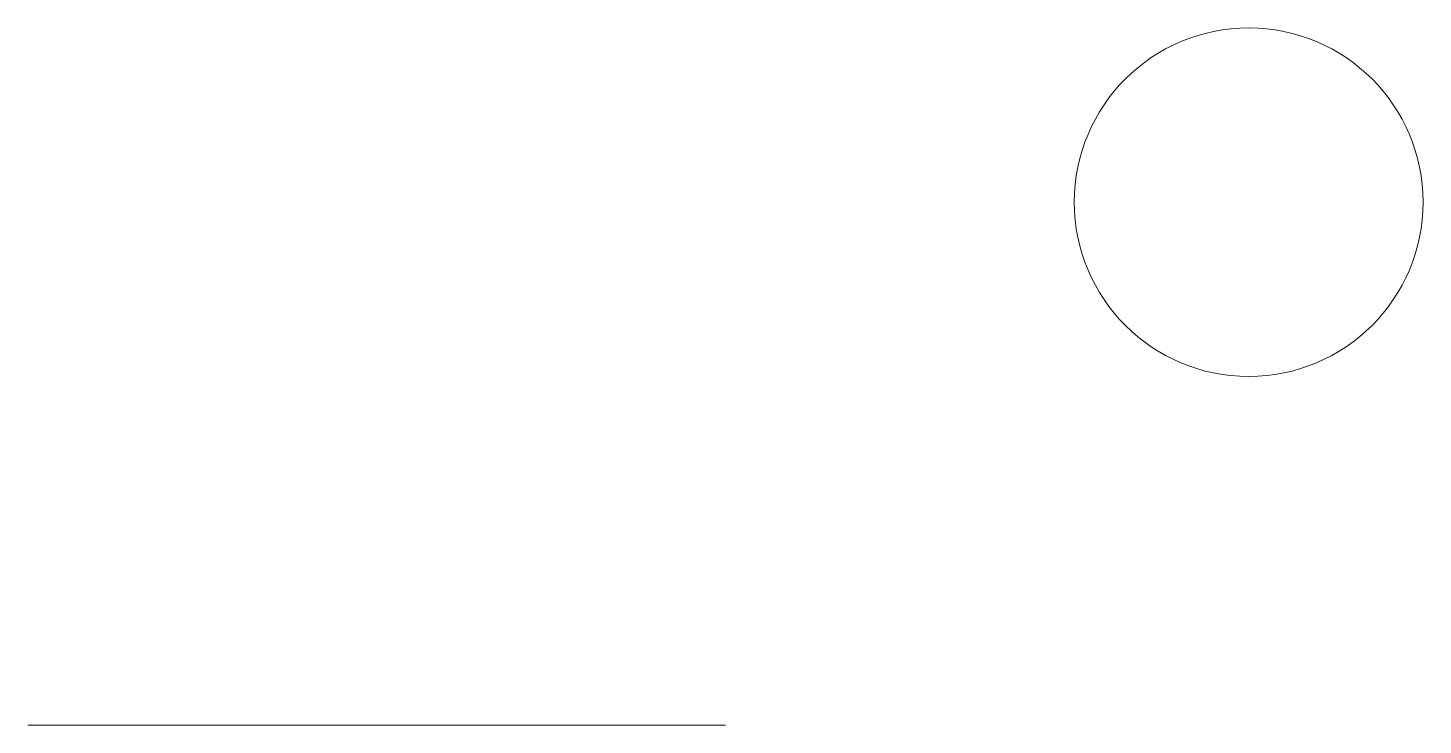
# Model space of a CAD drawing. Header units: millimetres. Extents: x 10 to 50, y 20 to 40.
import ezdxf

# ---------------------------------------------------------------- set-up
doc = ezdxf.new("R2010")
doc.units = ezdxf.units.MM
doc.layers.get('0').update_dxf_attribs({"linetype": 'CONTINUOUS', "lineweight": 0, "plot": 0})

msp = doc.modelspace()

# ---------------------------------------------------------------- linework, layer by layer
msp.add_line((10, 20), (30, 20))
msp.add_circle((45, 35), 5)

doc.saveas('drawing.dxf')
